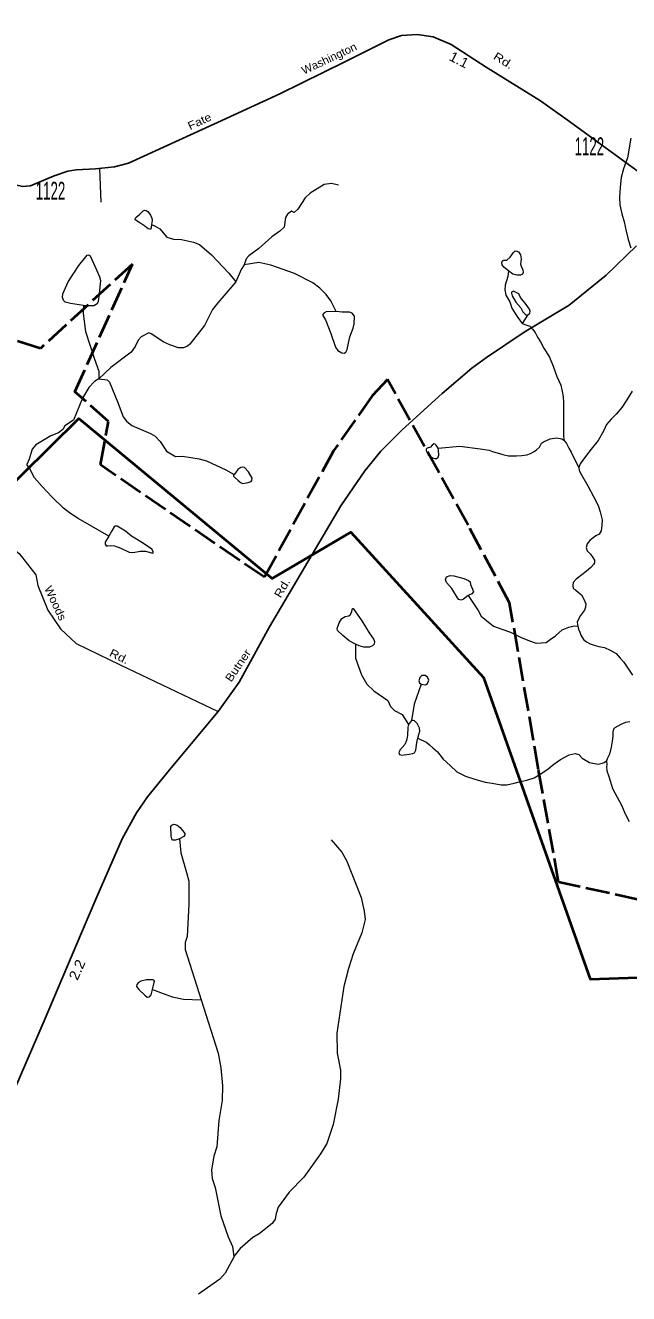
# Model space of a CAD drawing. Extents: x 626927 to 658553, y 251995 to 309938.
# Drawn here: x 631124 to 632631, y 267476 to 270646 of the extents above; entities that cross this region are included whole.
import ezdxf
from ezdxf.enums import TextEntityAlignment as Align

# ---------------------------------------------------------------- set-up
doc = ezdxf.new("R2010")
doc.units = 0
doc.header["$LTSCALE"] = 10
doc.linetypes.add('DASH_DOUBLE_DOT', pattern=[9.2, 5, -1.2, 0.3, -1.2, 0.3, -1.2])
doc.linetypes.add('LONG_DASHED', pattern=[7.5, 6, -1.5])
for name, color, linetype, lineweight in [('10', 7, 'Continuous', 13), ('11', 7, 'Continuous', 40), ('17', 7, 'Continuous', 25), ('32', 7, 'Continuous', 25), ('35', 7, 'Continuous', 13), ('48', 7, 'LONG_DASHED', 40), ('49', 7, 'LONG_DASHED', 40), ('53', 7, 'Continuous', 40), ('59', 7, 'DASH_DOUBLE_DOT', 13), ('62', 7, 'Continuous', 13)]:
    doc.layers.add(name, color=color, linetype=linetype, lineweight=lineweight)
doc.layers.add('8', color=7, linetype='Continuous')

msp = doc.modelspace()

# ---------------------------------------------------------------- linework, layer by layer
at = {"layer": '32'}
for points in [[(632762.19, 270207.01), (632667.3, 270271.98), (632482.74, 270406.23), (632410.32, 270457.35), (632274.57, 270541.4), (632187.63, 270598.42), (632142.68, 270617.5), (632102.72, 270622.95), (632063.68, 270620.68), (632031.67, 270610), (631921.34, 270554.57), (631759.26, 270475.07), (631603.3, 270403.51), (631381.51, 270301.97), (631346.1, 270292.88), (631298.88, 270287.43), (631250.98, 270284.93), (631230.09, 270281.29), (631196.04, 270270.39), (631136.56, 270245.4), (631116.59, 270243.13), (631081.17, 270251.31), (631066.19, 270253.58)], [(631096.61, 267986.47), (631170.39, 268157.98), (631264.14, 268377.65), (631302.28, 268467.61), (631365.62, 268613.22), (631401.03, 268678.19), (631428.73, 268717.71), (631483.44, 268785.18), (631605.34, 268931.25), (631658.01, 269004.85), (631733.6, 269143.2), (631840.07, 269323.79), (631911.81, 269445.55), (631971.97, 269533.01), (632011.47, 269582.08), (632065.04, 269635.24), (632164.7, 269726.33), (632239.16, 269789.48), (632275.48, 269816.29), (632369.69, 269879.21), (632428.26, 269914.19), (632481.83, 269946.45), (632526.33, 269982.8), (632574.23, 270021.64), (632650.5, 270095.25)]]:
    msp.add_lwpolyline(points, dxfattribs=at)
at = {"layer": '35'}
msp.add_line((631309.24, 270288.62), (631312.62, 270204.45), dxfattribs=at)
msp.add_lwpolyline([(630778.73, 269443.8), (630883.8, 269446.24), (630976.66, 269416.9), (631042.64, 269377.78), (631108.62, 269326.42), (631150.16, 269272.63), (631155.04, 269245.73), (631179.48, 269184.6), (631211.25, 269138.14), (631250.35, 269101.46), (631360.31, 269047.66), (631605.34, 268931.25)], dxfattribs=at)
at = {"layer": '48'}
msp.add_lwpolyline([(632802.53, 268428.86), (632455.92, 268504.33), (632405.89, 268785.14), (632333.38, 269203.09), (632229.69, 269396.83), (632028.1, 269761.09), (631990.4, 269720.45), (631893.48, 269582.93), (631720.91, 269266.57), (631311.21, 269547.38), (631331.52, 269656.22), (631247.4, 269730.23), (631390.98, 270049.5), (631161.11, 269838.35), (630750.69, 269968.96)], dxfattribs=at)
at = {"layer": '49'}
msp.add_lwpolyline([(632802.53, 268428.86), (632455.92, 268504.33), (632405.89, 268785.14), (632333.38, 269203.09), (632229.69, 269396.83), (632028.1, 269761.09), (631990.4, 269720.45), (631893.48, 269582.93), (631720.91, 269266.57), (631311.21, 269547.38), (631331.52, 269656.22), (631247.4, 269730.23), (631390.98, 270049.5), (631161.11, 269838.35), (630750.69, 269968.96)], dxfattribs=at)
at = {"layer": '53'}
msp.add_lwpolyline([(630239.06, 270967.28), (630059.43, 270479.62), (630013.04, 270373.25), (630040.68, 270270.54), (629873.32, 270125.12), (629798.16, 270057.5), (629912.83, 269897.99), (629906.59, 269443.2), (630233.71, 269341.11), (630326.09, 269318.24), (630663.44, 269535.67), (631042.93, 269452.57), (631257.59, 269663.11), (631739.98, 269263.52), (631936.92, 269379.29), (632268.26, 269016.09), (632534.59, 268261.95), (632841.95, 268273.43)], dxfattribs=at)
at = {"layer": '59', "linetype": 'Continuous'}
msp.add_lwpolyline([(631645, 267569.19), (631623.11, 267527.69), (631609.74, 267512.42), (631555.96, 267474.47)], dxfattribs=at)
at = {"layer": '62'}
for p, q in [((632378.16, 269922.07), (632364.83, 269901.11)), ((632088.49, 268908.86), (632080.77, 268898.82))]:
    msp.add_line(p, q, dxfattribs=at)
for points in [[(632636.31, 270363.91), (632627.81, 270314.62), (632618.19, 270287.12), (632612.12, 270266.28), (632609.19, 270241.38), (632607.94, 270216.97), (632608.69, 270197.41), (632613.62, 270174.91), (632619.19, 270155.38), (632624.19, 270131.62), (632629.69, 270111), (632635.94, 270090.25)], [(631905.69, 270246.41), (631888.62, 270250.59), (631870.31, 270248.19), (631835, 270226.69), (631822.88, 270215.06), (631803.94, 270186.38), (631795.38, 270178.53), (631788.12, 270181.47), (631778.38, 270174.19), (631773.56, 270165.62), (631770, 270141.81), (631759.06, 270131.47), (631739.5, 270117.38), (631707.25, 270088.75), (631681.69, 270069.72), (631675.56, 270062.38), (631670.12, 270047.75)], [(631438.44, 270148.35), (631448, 270144.25), (631459.75, 270137.66), (631476.75, 270116.91), (631493.81, 270111.47), (631513.44, 270110.84), (631543.81, 270104.25), (631558.44, 270098.19), (631589.06, 270072.66), (631632.38, 270027), (631649.56, 270005.09)], [(631670.12, 270047.75), (631662.75, 270036.25), (631649.56, 270005.09)], [(631899.92, 269930.65), (631887.18, 269957.68), (631875.06, 269973.25), (631859.12, 269989.62), (631842.06, 270003), (631795.81, 270026.09), (631737.19, 270046.72), (631707.31, 270053.34), (631670.12, 270047.75)], [(632330.93, 270033), (632328.65, 270018.14), (632322.17, 269996.42), (632321.03, 269984.98), (632323.7, 269971.65), (632333.98, 269955.26), (632339.31, 269938.88), (632347.31, 269925.92), (632353.78, 269915.59), (632364.83, 269901.11)], [(631649.56, 270005.09), (631604.56, 269952.56), (631591.06, 269936.06), (631571, 269895.81), (631534.5, 269849.38), (631528.5, 269844.59), (631518.75, 269840.28), (631506.56, 269840.28), (631484.62, 269847.56), (631469.94, 269854.25), (631438.25, 269874.88), (631432.12, 269877.91), (631412.69, 269867.5), (631405.25, 269859.59), (631397.94, 269843.75), (631388.38, 269829.62), (631337.12, 269791.12), (631307.31, 269762.38)], [(631268.73, 269946.29), (631267.96, 269926.21), (631273.62, 269881.28), (631295.62, 269814.25), (631307.38, 269781.91), (631307.31, 269762.38)], [(632364.83, 269901.11), (632376.63, 269896.92), (632383.87, 269894.26), (632390.81, 269887.12), (632396.94, 269878.62), (632403.06, 269867.06), (632410.44, 269854.81), (632419.06, 269839.66), (632433.06, 269817.12), (632441.81, 269794.03), (632451.5, 269768.44), (632461.31, 269746.56), (632465, 269731.28), (632467.06, 269717.84), (632468.25, 269703.31), (632468.25, 269677.72), (632468.31, 269650.88), (632467.94, 269622.84), (632469.19, 269609.44)], [(631307.31, 269762.38), (631296.38, 269755.75), (631281.97, 269740.66), (631266.69, 269714.25), (631243.56, 269659.38), (631222.31, 269645.28), (631217.44, 269636.12), (631206.38, 269627.53), (631187.56, 269620.25), (631149.98, 269597.39), (631140.72, 269586.58), (631133, 269561.87), (631127.21, 269548.74)], [(631307.31, 269762.38), (631328.06, 269760.09), (631333.5, 269753.97), (631354.38, 269703.44), (631367.81, 269667.5), (631376.44, 269657.16), (631389.94, 269646.22), (631436.19, 269626.19), (631447.75, 269619.5), (631460.06, 269606.12), (631475.94, 269581.72), (631499.06, 269568.94), (631516.12, 269569.69), (631557.69, 269563), (631575.94, 269557.53), (631624.75, 269535.03), (631638.19, 269527.78), (631644.91, 269523.92)], [(632639.44, 269731.91), (632626.06, 269710.56), (632613.94, 269690.88), (632599.94, 269674.44), (632586.69, 269661.62), (632575.62, 269648.19), (632569.06, 269633.5), (632554.38, 269608.5), (632537.5, 269586.47), (632522.88, 269568.75), (632509.62, 269550.47), (632506.56, 269540.69)], [(632154.6, 269589.75), (632209.06, 269594.32), (632259.56, 269587.41), (632282.69, 269584.53), (632290.62, 269580.84), (632316.25, 269573.62), (632330.88, 269570.53), (632341.25, 269570.59), (632351, 269570.09), (632363.81, 269570.75), (632376, 269572.59), (632385.75, 269575.72), (632394.94, 269581.12), (632400.94, 269585.41), (632407.69, 269591.56), (632413.06, 269602), (632417.94, 269605.59), (632435, 269612.41), (632450.81, 269614.81), (632464.25, 269613.03), (632469.19, 269609.44)], [(632469.19, 269609.44), (632472.81, 269604.56), (632475.31, 269600.97), (632481.38, 269589.41), (632487.44, 269578.97), (632499.75, 269553.47), (632506.56, 269540.69)], [(631332.6, 269369.56), (631255.34, 269413.97), (631233.73, 269427.48), (631218.67, 269439.07), (631190.5, 269466.87), (631165.8, 269493.9), (631146.51, 269515.53), (631134.16, 269539.08), (631127.21, 269548.74)], [(632506.56, 269540.69), (632507.25, 269534.53), (632509.56, 269528.47), (632528.62, 269495.03), (632543.31, 269468.81), (632555, 269446.41), (632560, 269430.53), (632564.25, 269410.34), (632563.62, 269395.72), (632561.88, 269382.88), (632557.12, 269374.47), (632549.12, 269370.09), (632541.88, 269365.25), (632533.38, 269358.53), (632527.25, 269349.91), (632524.81, 269340.75), (632527.25, 269332.84), (632535.31, 269324.34), (632541.38, 269316.47), (632545.75, 269309.16), (632545.06, 269303.06), (632542.62, 269298.25), (632536.56, 269290.88), (632525.56, 269282.28), (632517.06, 269275.53), (632499.56, 269262.09), (632492.19, 269253.56), (632490.94, 269246.22), (632492.31, 269238.94), (632497.81, 269235.28), (632504.5, 269229.81), (632513, 269223.06), (632519.06, 269212.12), (632523.38, 269199.97), (632522.87, 269192.04), (632520.5, 269184.09), (632510.75, 269170.72), (632502.81, 269156.59), (632502.31, 269154.19), (632503.5, 269144.5)], [(632229.63, 269221), (632243.12, 269201.53), (632254.69, 269183.84), (632262.62, 269169.28), (632275.56, 269158.41), (632293.19, 269144.34), (632314, 269137.12), (632336, 269129.31), (632360.25, 269117.25), (632383, 269107.47), (632399.31, 269102.03), (632424.38, 269103.94), (632434.81, 269111.25), (632448.12, 269120.5), (632465.06, 269135.22), (632481.56, 269141.88), (632494.94, 269145.06), (632503.5, 269144.5)], [(632503.5, 269144.5), (632505.44, 269137.16), (632508.5, 269129.88), (632511.56, 269121.88), (632518.3, 269111.45), (632525.56, 269104.91), (632534.69, 269100.69), (632544.44, 269097.09), (632556.62, 269094), (632570.12, 269090.97), (632584.69, 269084.31), (632599.5, 269075.88), (632609.81, 269064.91), (632619, 269054.62), (632626.94, 269041.78), (632640.44, 269021.81)], [(631948.01, 269099.24), (631948.78, 269064.87), (631963.38, 269023.06), (631976.81, 268999.25), (631993.88, 268982.94), (632029.38, 268958.66), (632036, 268943.41), (632045.75, 268933.62), (632065.25, 268923.88), (632080.77, 268898.82)], [(632112.8, 268999.22), (632094.66, 268949.41), (632088.49, 268908.86)], [(632103.92, 268864.45), (632107.01, 268873.33), (632109.33, 268881.83), (632108.17, 268889.55), (632102.38, 268901.52), (632095.82, 268908.09), (632092.34, 268908.86), (632088.49, 268908.86)], [(632634, 268905.28), (632623.06, 268903.47), (632611.5, 268898.56), (632603.62, 268894.81), (632596.31, 268890.59), (632593.25, 268886.84), (632590.88, 268879.56), (632590.94, 268869.78), (632589.69, 268856.97), (632587.25, 268842.38), (632583.12, 268824.69), (632577.12, 268812.5), (632575.25, 268807.59)], [(632080.77, 268898.82), (632079.22, 268892.25), (632078.07, 268871.02), (632075.75, 268858.66), (632071.89, 268849), (632058.77, 268834.33), (632056.84, 268828.15), (632058.38, 268823.52), (632063.79, 268821.97), (632082.31, 268824.29), (632091.96, 268826.22), (632096.2, 268828.15), (632099.29, 268834.72), (632101.99, 268854.02), (632103.92, 268864.45)], [(632103.92, 268864.45), (632126.5, 268853.62), (632133.25, 268848.28), (632141.25, 268840.38), (632153.38, 268830), (632167.56, 268812.41), (632184.5, 268795.97), (632201.69, 268780.12), (632223.06, 268769.34), (632246.19, 268762.12), (632272.5, 268754.19), (632289.56, 268751.84), (632312.19, 268748.28), (632326.69, 268747.69), (632344.38, 268752.06), (632360.25, 268756.31), (632376.19, 268759.34), (632394.44, 268765.5), (632411.38, 268775.41), (632429.69, 268788.22), (632443.56, 268799.22), (632460.12, 268811.44), (632482.5, 268823.12), (632497.12, 268826.22), (632506.12, 268823.86), (632514.5, 268814.34), (632532.78, 268803.67), (632554.48, 268799.85), (632564.38, 268802.06), (632569.25, 268803.31), (632575.25, 268807.59)], [(632575.25, 268807.59), (632575.94, 268797.81), (632575.31, 268792.97), (632576.5, 268783.28), (632580.81, 268771), (632585.81, 268755.78), (632590.75, 268738.69), (632601.88, 268716.84), (632612.88, 268697.38), (632622, 268675.44), (632631.81, 268656.62)], [(631508.49, 268613.05), (631512.35, 268577.91), (631526.24, 268528.87), (631532.42, 268507.25), (631532.03, 268449.86), (631528.19, 268368.88), (631523.25, 268354.16), (631522.69, 268335.94), (631562.52, 268210.48)], [(631887.94, 268610.28), (631914.19, 268579.81), (631927, 268557.34), (631962.56, 268466), (631970, 268431.84), (631972.5, 268411.06), (631963.94, 268377.59), (631942.75, 268325.16), (631930.56, 268289.16), (631919.12, 268244.03), (631901.56, 268126.97), (631902.94, 268076.91), (631911, 268034.88), (631910.94, 268012.97), (631905.5, 267962.34), (631892.38, 267898.94), (631876.5, 267851.34), (631861.38, 267825.69), (631819.38, 267767.12), (631782.88, 267729.88), (631755.56, 267692.09), (631750.06, 267676.22), (631747.75, 267662.12), (631740.31, 267651.75), (631708.06, 267625.47), (631692.31, 267616.34), (631660.69, 267588.88), (631644.88, 267569.38)], [(631441.34, 268236.16), (631490.73, 268218.4), (631518.52, 268212.61), (631562.52, 268210.48)], [(631562.52, 268210.48), (631605.74, 268077.45), (631611.92, 268040.92), (631616.16, 267995.36), (631614.94, 267958.81), (631607.12, 267908.78), (631601.69, 267842.94), (631594.38, 267819.81), (631589.06, 267785.62), (631590.31, 267763.66), (631597.56, 267741.16), (631612.31, 267671.03), (631630.19, 267618.09), (631641.12, 267593.69), (631644.88, 267569.38)]]:
    msp.add_lwpolyline(points, dxfattribs=at)
for points in [[(631438.44, 270148.35), (631438.06, 270141.21), (631437.09, 270136.96), (631434.97, 270136.58), (631430.72, 270137.73), (631421.85, 270144.3), (631409.88, 270152.8), (631398.11, 270159.94), (631397.73, 270162.45), (631399.27, 270165.73), (631409.11, 270173.65), (631417.79, 270182.53), (631421.46, 270184.07), (631425.32, 270183.5), (631429.76, 270180.6), (631436.32, 270172.1), (631439.79, 270164.57), (631440.18, 270158.78)], [(632330.93, 270033), (632318.74, 270041.76), (632314.94, 270047.86), (632314.17, 270053.19), (632315.7, 270057.39), (632318.74, 270059.29), (632323.7, 270058.91), (632326.74, 270059.29), (632334.36, 270066.53), (632343.12, 270078.72), (632347.31, 270082.54), (632351.5, 270082.15), (632355.31, 270079.87), (632360.26, 270072.63), (632362.54, 270062.72), (632361.4, 270055.1), (632360.64, 270049.76), (632362.16, 270044.43), (632366.35, 270035.28), (632367.11, 270028.04), (632365.21, 270024.23), (632360.64, 270021.57), (632351.12, 270021.95), (632341.21, 270024.61)], [(631268.73, 269946.29), (631236.7, 269950.54), (631223.19, 269954.02), (631219.72, 269957.49), (631216.24, 269965.6), (631217.01, 269975.26), (631230.91, 270004.99), (631257.54, 270045.92), (631277.99, 270071.8), (631282.62, 270072.18), (631285.32, 270069.87), (631301.15, 270035.11), (631308.87, 270017.73), (631311.18, 270008.47), (631307.71, 269975.64), (631305.78, 269955.56), (631302.69, 269949.77), (631294.97, 269945.52), (631281.46, 269944.75)], [(632378.16, 269922.07), (632383.49, 269926.65), (632385.01, 269931.6), (632383.11, 269936.55), (632374.35, 269948.75), (632360.26, 269965.89), (632356.07, 269975.04), (632349.97, 269978.85), (632343.12, 269981.52), (632338.17, 269979.61), (632338.17, 269976.56), (632340.07, 269970.47), (632349.21, 269954.46), (632361.4, 269940.36), (632366.73, 269930.46), (632372.06, 269924.36), (632374.35, 269922.83)], [(631899.92, 269930.65), (631874.83, 269929.88), (631869.43, 269927.18), (631867.11, 269923.7), (631867.11, 269921), (631873.68, 269910.19), (631887.18, 269876.2), (631898.38, 269841.45), (631904.16, 269833.34), (631914.2, 269827.93), (631919.99, 269826.77), (631924.23, 269829.09), (631927.71, 269836.04), (631934.27, 269867.32), (631942.76, 269889.33), (631945.46, 269900.15), (631945.84, 269919.45), (631940.06, 269927.18), (631933.49, 269929.49), (631914.97, 269929.49)], [(632154.6, 269589.75), (632150.03, 269596.99), (632147.37, 269599.66), (632144.32, 269600.04), (632139.75, 269596.61), (632135.56, 269591.66), (632127.56, 269589.37), (632124.52, 269586.7), (632124.52, 269582.51), (632129.85, 269572.98), (632140.89, 269565.36), (632146.22, 269563.46), (632150.79, 269563.84), (632154.98, 269566.51), (632156.89, 269572.22), (632155.75, 269584.42)], [(631644.91, 269523.92), (631643.37, 269521.99), (631643.37, 269519.68), (631645.11, 269517.36), (631655.33, 269508.86), (631662.86, 269502.49), (631667.11, 269501.33), (631680.03, 269503.46), (631687.75, 269506.16), (631689.49, 269508.67), (631690.07, 269514.46), (631681.19, 269530.1), (631670.77, 269541.11), (631666.33, 269541.88), (631661.7, 269541.11), (631654.18, 269536.09), (631648.39, 269527.98)], [(631332.6, 269369.56), (631323.34, 269354.11), (631322.95, 269349.09), (631325.27, 269345.61), (631329.9, 269345.23), (631337.23, 269346), (631346.11, 269345.23), (631362.32, 269339.05), (631383.16, 269329.78), (631392.03, 269328.62), (631411.72, 269331.71), (631424.07, 269331.71), (631438.73, 269327.46), (631442.2, 269327.08), (631443.36, 269327.85), (631443.36, 269331.33), (631439.5, 269336.73), (631416.35, 269352.95), (631388.56, 269369.17), (631373.51, 269381.91), (631353.05, 269394.66), (631348.42, 269394.66), (631345.34, 269392.73), (631339.55, 269382.69)], [(632229.63, 269221), (632218.58, 269212.24), (632212.49, 269209.57), (632206.78, 269211.09), (632202.97, 269215.67), (632189.26, 269238.53), (632175.93, 269253.77), (632172.88, 269261.39), (632175.55, 269267.87), (632184.69, 269271.3), (632194.21, 269270.16), (632219.35, 269263.68), (632230.39, 269258.34), (632234.96, 269254.91), (632235.72, 269248.82), (632241.05, 269236.62), (632243.34, 269230.15), (632239.15, 269225.57)], [(631948.01, 269099.24), (631932.18, 269108.12), (631916.75, 269121.25), (631903.62, 269133.61), (631902.85, 269138.24), (631907.48, 269152.53), (631914.43, 269163.34), (631922.92, 269168.75), (631931.41, 269170.29), (631935.66, 269173.77), (631939.52, 269181.49), (631940.67, 269188.83), (631942.6, 269188.83), (631948.78, 269180.33), (631964.6, 269157.55), (631982.35, 269127.82), (631994.32, 269110.82), (631996.25, 269105.8), (631995.09, 269099.24), (631991.23, 269094.99), (631983.13, 269092.29), (631969.62, 269091.9), (631957.65, 269094.99)], [(632112.8, 268999.22), (632123.22, 268998.06), (632128.24, 269001.15), (632131.32, 269009.26), (632128.62, 269016.6), (632122.06, 269021.23), (632113.96, 269021.23), (632109.33, 269016.21), (632107.01, 269008.1), (632108.55, 269002.7)], [(631508.49, 268613.05), (631498.45, 268609.96), (631492.28, 268609.96), (631489.58, 268613.05), (631488.03, 268620), (631487.26, 268643.56), (631489.58, 268647.03), (631494.21, 268649.35), (631498.07, 268648.96), (631502.7, 268647.03), (631510.03, 268640.86), (631522, 268626.18), (631522.38, 268623.09), (631519.29, 268618.84)], [(631441.34, 268236.16), (631445.97, 268257.4), (631444.81, 268259.72), (631442.11, 268260.88), (631425.9, 268260.49), (631412.01, 268257.02), (631406.6, 268253.93), (631402.36, 268248.52), (631401.59, 268243.89), (631406.99, 268236.55), (631422.43, 268222.26), (631428.21, 268217.24), (631433.62, 268218.01), (631437.86, 268223.42)]]:
    msp.add_lwpolyline(points, close=True, dxfattribs=at)

# ---------------------------------------------------------------- texts
at = {"layer": '10'}
for s, rotation, width, p in [('Woods', 294.946, 1.1, (631189.85, 269197.75)), ('Rd.', 333.736, 1.2, (631353.84, 269059.82))]:
    msp.add_text(s, height=20, rotation=rotation, dxfattribs=dict(at, width=width)).set_placement(p, align=Align.CENTER)
at = {"layer": '11'}
for s, rotation, width, p in [('Washington', 25.135, 1.05, (631886.7, 270554.32)), ('Rd.', 327.493, 1.25, (632312.78, 270549.71)), ('Fate', 25.041, 1.15, (631563.04, 270397.14)), ('Rd.', 59.738, 1.2, (631773.81, 269234.85)), ('Butner', 56.05, 1.15, (631663.18, 269040.67))]:
    msp.add_text(s, height=20, rotation=rotation, dxfattribs=dict(at, width=width)).set_placement(p, align=Align.CENTER)
at = {"layer": '17'}
for s, rotation, width, p in [('1.1', 332.888, 1.05, (632201.58, 270548.98)), ('2.2', 66.1, 1.1, (631264.27, 268280.77))]:
    msp.add_text(s, height=25, rotation=rotation, dxfattribs=dict(at, width=width)).set_placement(p, align=Align.CENTER)
at = {"layer": '8', "width": 0.55}
for p in [(632532.64, 270321.31), (631186.54, 270210.16)]:
    msp.add_text('1122', height=45, dxfattribs=at).set_placement(p, align=Align.CENTER)

doc.saveas('drawing.dxf')
